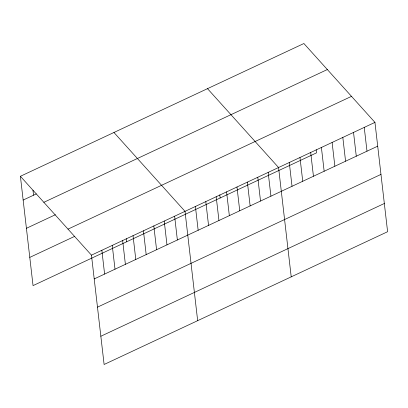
<?xml version="1.0" encoding="UTF-8"?>
<svg xmlns="http://www.w3.org/2000/svg" width="408" height="408" viewBox="0 0 408 408"><rect width="100%" height="100%" fill="white"/><g stroke="black" fill="none" stroke-linecap="round" stroke-linejoin="round"><path stroke-width="0.61" d="M20.4 176.287L303.889 43.518L374.952 122.385L387.6 231.713L104.111 364.482L91.458 255.153L20.4 176.287L33.048 285.615L316.542 152.847L316.18 149.71M23.154 200.068L36.281 193.917M43.85 202.312L327.338 69.544M26.418 228.302L55.412 214.72M68.008 229.128L351.502 96.359M29.784 257.387L74.644 236.375M91.458 255.153L374.952 122.385M94.212 278.934L377.701 146.171M97.476 307.163L380.97 174.4M100.842 336.248L384.336 203.485M207.504 88.658L278.562 167.525L291.215 276.853M113.954 132.472L185.013 211.339L197.661 320.668M364.242 127.403L366.991 151.184M353.532 132.416L356.281 156.198M342.822 137.435L345.571 161.216M332.112 142.448L334.861 166.229M321.402 147.461L324.156 171.248M310.692 152.48L313.446 176.261M299.982 157.493L302.736 181.279M289.272 162.511L292.026 186.293M268.168 172.395L270.922 196.177M257.774 177.261L260.523 201.047M247.381 182.131L250.13 205.912M236.987 186.997L239.736 210.783M226.588 191.867L229.342 215.648M219.79 194.851L220.152 197.987M216.194 196.733L218.948 220.519M205.8 201.603L208.554 225.384M195.406 206.468L198.155 230.255M174.619 216.204L177.368 239.991M164.22 221.075L166.974 244.856M153.826 225.945L156.58 249.727M143.432 230.811L146.186 254.592M133.039 235.681L135.787 259.462M126.24 238.665L126.602 241.801M122.645 240.547L125.394 264.333M112.251 245.417L115 269.198M101.852 250.282L104.606 274.069M32.966 190.194L33.548 195.203"/></g></svg>
